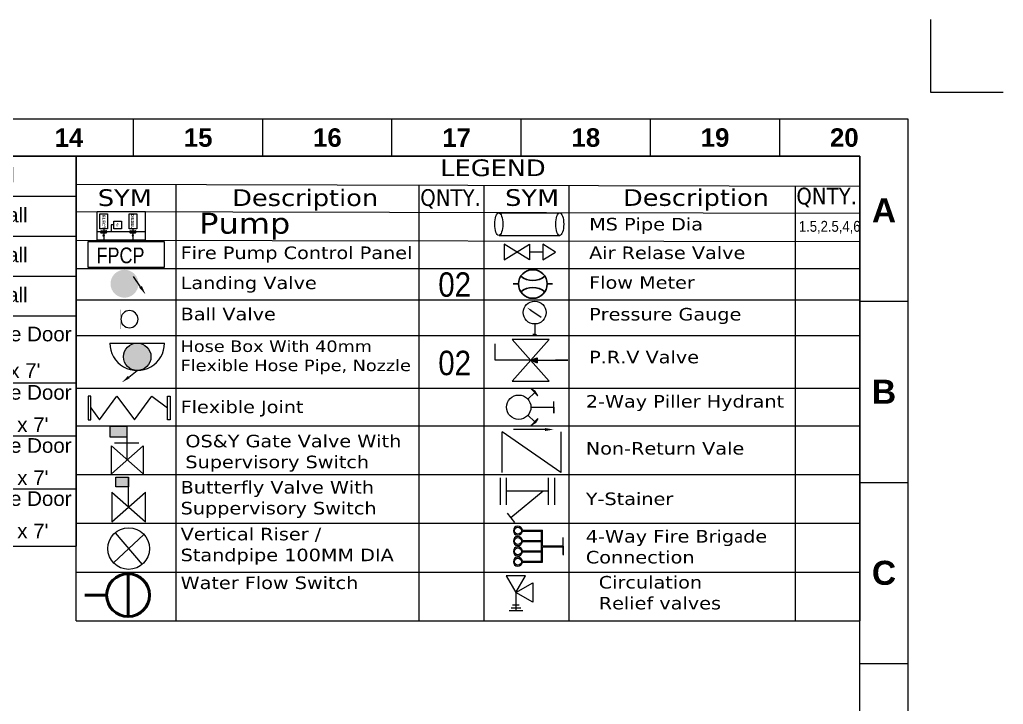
# Model space of a CAD drawing. Header units: inches. Extents: x -98933 to 1585249, y -3352739 to 192771.
# Drawn here: x 39983 to 40947, y 50531 to 51202 of the extents above; entities that cross this region are included whole.
import ezdxf

# ---------------------------------------------------------------- set-up
doc = ezdxf.new("R2010")
doc.units = ezdxf.units.IN
doc.header["$MEASUREMENT"] = 0
doc.linetypes.add('CONTINOUS', pattern=[0])
doc.linetypes.add('DASH', pattern=[0.35, 0.25, -0.1])
doc.layers.get('0').update_dxf_attribs({"lineweight": 0})
doc.layers.get('Defpoints').update_dxf_attribs({"lineweight": 0})
for name, color, linetype in [('8', 7, 'Continuous'), ('bp door', 40, 'Continuous'), ('fire rated wall', 7, 'Continuous'), ('legend', 7, 'Continuous')]:
    doc.layers.add(name, color=color, linetype=linetype)
for name, color, linetype, lineweight in [('DIM', 7, 'Continuous', 0), ('FIRE SCH', 8, 'Continuous', 0), ('FPS- Butterfly Valve', 1, 'Continuous', 25), ('FPS- FBC-2', 1, 'Continuous', 25), ('FPS- Flexible Joint', 1, 'Continuous', 25), ('FPS- Hose Box', 1, 'Continuous', 25), ('FPS- Landing Valve', 1, 'Continuous', 25), ('FPS- Non Ruturn Valve', 1, 'Continuous', 25), ('FPS- OSY Valve', 1, 'Continuous', 25), ('FPS- Pillar Hydrant', 1, 'Continuous', 25), ('FPS- Pressure Gauge', 1, 'Continuous', 25), ('FPS- Pressure Relief Valve', 1, 'Continuous', 25), ('FPS- Riser', 1, 'Continuous', 25), ('FPS- Y-Strainer', 1, 'Continuous', 25), ('Inline', 7, 'Continuous', 0), ('Layer1', 134, 'Continuous', 0), ('OHTDELIVERY', 7, 'Continuous', 0), ('Outline', 7, 'Continuous', 0), ('pipe line', 1, 'Continuous', 25), ('Scale', 7, 'Continuous', 0), ('Scale_Text', 7, 'Continuous', 0), ('Text', 7, 'Continuous', 0), ('Titelblk', 7, 'Continuous', 25), ('TITLE', 7, 'Continuous', 20), ('wall', 7, 'Continuous', 0)]:
    doc.layers.add(name, color=color, linetype=linetype, lineweight=lineweight)
doc.styles.add('legend', font='arial.ttf')
doc.styles.add('new', font='tahoma.ttf', dxfattribs={"width": 1.3})
doc.styles.get("Standard").update_dxf_attribs({"font": 'arialbd.ttf', "height": 24})
doc.styles.add('TX 5', font='ARIALN.TTF')
doc.styles.add('ZIA', font='ARIALN.TTF', dxfattribs={"width": 1.05, "height": 10})

# ---------------------------------------------------------------- blocks, each defined once
blk = doc.blocks.new('gfdf')
at = {"layer": 'fire rated wall'}
h = blk.add_hatch(color=1, dxfattribs=at)
h.dxf.hatch_style = 1
h.paths.add_polyline_path([(9432340, -5613482.8), (9432327.3, -5613470), (9432314.5, -5613482.8)])
h.paths.add_polyline_path([(9432314.5, -5613482.8), (9432327.3, -5613495.5), (9432340, -5613482.8)])
at = {"layer": 'fire rated wall', "color": 1, "elevation": 0}
blk.add_lwpolyline([(9432327.3, -5613495.5), (9432340, -5613482.8), (9432327.3, -5613470), (9432314.5, -5613482.8)], close=True, dxfattribs=at)
blk.add_lwpolyline([(9432284.8, -5613482.8), (9432369.8, -5613482.8)], dxfattribs=at)
blk = doc.blocks.new('bfg')
at = {"layer": 'fire rated wall'}
h = blk.add_hatch(color=1, dxfattribs=at)
h.dxf.hatch_style = 1
h.paths.add_polyline_path([(9432308.7, -5613534.5), (9432321.4, -5613547.3), (9432334.2, -5613534.5)])
h.paths.add_polyline_path([(9432334.2, -5613534.5), (9432321.4, -5613521.8), (9432308.7, -5613534.5)])
h.paths.add_polyline_path([(9432334.2, -5613534.5), (9432359.7, -5613534.5), (9432346.9, -5613521.8)])
h.paths.add_polyline_path([(9432334.2, -5613534.5), (9432346.9, -5613547.3), (9432359.7, -5613534.5)])
at = {"layer": 'fire rated wall', "color": 1, "elevation": 0}
for points in [[(9432321.4, -5613547.3), (9432334.2, -5613534.5), (9432321.4, -5613521.8), (9432308.7, -5613534.5)], [(9432346.9, -5613547.3), (9432359.7, -5613534.5), (9432346.9, -5613521.8), (9432334.2, -5613534.5)]]:
    blk.add_lwpolyline(points, close=True, dxfattribs=at)
blk.add_lwpolyline([(9432291.7, -5613534.5), (9432376.7, -5613534.5)], dxfattribs=at)
blk = doc.blocks.new('gdg')
at = {"layer": 'fire rated wall'}
h = blk.add_hatch(color=1, dxfattribs=at)
h.dxf.hatch_style = 1
h.paths.add_polyline_path([(9432288.4, -5613575.8), (9432298.7, -5613586.1), (9432309, -5613575.8)])
h.paths.add_polyline_path([(9432309, -5613575.8), (9432298.7, -5613565.5), (9432288.4, -5613575.8)])
h.paths.add_polyline_path([(9432309, -5613575.8), (9432329.7, -5613575.8), (9432319.3, -5613565.5)])
h.paths.add_polyline_path([(9432309, -5613575.8), (9432319.3, -5613586.1), (9432329.7, -5613575.8)])
h = blk.add_hatch(color=1, dxfattribs=at)
h.dxf.hatch_style = 1
h.paths.add_polyline_path([(9432329.7, -5613575.8), (9432340, -5613586.1), (9432350.3, -5613575.8)])
h.paths.add_polyline_path([(9432350.3, -5613575.8), (9432340, -5613565.5), (9432329.7, -5613575.8)])
h.paths.add_polyline_path([(9432350.3, -5613575.8), (9432371, -5613575.8), (9432360.7, -5613565.5)])
h.paths.add_polyline_path([(9432350.3, -5613575.8), (9432360.7, -5613586.1), (9432371, -5613575.8)])
at = {"layer": 'fire rated wall', "color": 1, "elevation": 0}
for points in [[(9432298.7, -5613586.1), (9432309, -5613575.8), (9432298.7, -5613565.5), (9432288.4, -5613575.8)], [(9432319.3, -5613586.1), (9432329.7, -5613575.8), (9432319.3, -5613565.5), (9432309, -5613575.8)], [(9432340, -5613586.1), (9432350.3, -5613575.8), (9432340, -5613565.5), (9432329.7, -5613575.8)], [(9432360.7, -5613586.1), (9432371, -5613575.8), (9432360.7, -5613565.5), (9432350.3, -5613575.8)]]:
    blk.add_lwpolyline(points, close=True, dxfattribs=at)
blk.add_lwpolyline([(9432274.6, -5613575.8), (9432382, -5613575.8)], dxfattribs=at)
blk = doc.blocks.new('single door')
at = {"ltscale": 100000}
h = blk.add_hatch(color=1, dxfattribs=at)
h.paths.add_polyline_path([(-35778.42, 23402.04), (-35782.66, 23397.8), (-35778.43, 23393.57), (-35778.42, 23393.59), (-35778.4, 23393.57), (-35774.17, 23397.8)])
h.paths.add_polyline_path([(-35782.66, 23389.34), (-35778.41, 23385.1), (-35774.17, 23389.35), (-35778.4, 23393.57), (-35778.41, 23393.56), (-35778.43, 23393.57)])
at = {"layer": 'bp door', "color": 1}
for points in [[(-35778.41, 23393.56), (-35774.17, 23397.8), (-35778.42, 23402.04), (-35782.66, 23397.8)], [(-35778.41, 23385.1), (-35774.17, 23389.35), (-35778.42, 23393.59), (-35782.66, 23389.34)], [(-35796.82, 23382.41), (-35796.82, 23381.06), (-35773.71, 23381.06), (-35773.71, 23382.41)], [(-35773.71, 23381.74), (-35773.71, 23381.06), (-35775.06, 23381.06), (-35775.06, 23379.94), (-35770.56, 23379.94), (-35770.56, 23381.74)]]:
    blk.add_lwpolyline(points, close=True, dxfattribs=at)
at = {"layer": 'bp door', "color": 1, "linetype": 'DASH'}
blk.add_arc((-35773.97, 23383.34), 22.86, 89.32844, 182.32063, dxfattribs=at)
blk = doc.blocks.new('ghfghfghf')
at = {"ltscale": 100000}
h = blk.add_hatch(color=1, dxfattribs=at)
h.paths.add_polyline_path([(8152.2, 16179.1), (8147.2, 16184.1), (8142.3, 16179.2), (8142.3, 16179.1), (8142.3, 16179.1), (8147.2, 16174.2)])
h.paths.add_polyline_path([(8137.3, 16184.1), (8132.4, 16179.1), (8137.3, 16174.2), (8142.3, 16179.1), (8142.2, 16179.1), (8142.3, 16179.2)])
h = blk.add_hatch(color=1, dxfattribs=at)
h.paths.add_polyline_path([(8162.1, 16179.1), (8157.1, 16184.1), (8152.2, 16179.2), (8152.2, 16179.1), (8152.2, 16179.1), (8157.1, 16174.2)])
h.paths.add_polyline_path([(8147.2, 16184.1), (8142.3, 16179.1), (8147.2, 16174.2), (8152.2, 16179.1), (8152.2, 16179.1), (8152.2, 16179.2)])
at = {"layer": 'bp door', "color": 1}
for points in [[(8117.4, 16220.9), (8114.2, 16220.9), (8114.2, 16166.9), (8117.4, 16166.9)], [(8115.8, 16166.9), (8114.2, 16166.9), (8114.2, 16170.1), (8111.6, 16170.1), (8111.6, 16159.5), (8115.8, 16159.5)], [(8132.4, 16179.1), (8137.3, 16174.2), (8142.3, 16179.1), (8137.3, 16184.1)], [(8142.2, 16179.1), (8147.2, 16174.2), (8152.2, 16179.1), (8147.2, 16184.1)], [(8142.3, 16179.1), (8147.2, 16174.2), (8152.2, 16179.1), (8147.2, 16184.1)], [(8152.2, 16179.1), (8157.1, 16174.2), (8162.1, 16179.1), (8157.1, 16184.1)]]:
    blk.add_lwpolyline(points, close=True, dxfattribs=at)
at = {"layer": 'bp door', "color": 1, "linetype": 'DASH'}
blk.add_arc((8119.6, 16167.5), 53.5, 359.3284, 92.3206, dxfattribs=at)
at = {"layer": 'legend', "lineweight": 9}
for p, q in [((8045.7, 16910.2), (8724.9, 16910.2)), ((8045.7, 16910.2), (8045.7, 16145.8)), ((8234.5, 16910.2), (8234.5, 16145.8)), ((8724.9, 16910.2), (8724.9, 16145.8)), ((8045.7, 16831.8), (8724.9, 16831.8)), ((8045.7, 16753.5), (8724.9, 16753.5)), ((8045.7, 16675.1), (8724.9, 16675.1)), ((8045.7, 16596.8), (8724.9, 16596.8)), ((8045.7, 16465.9), (8724.9, 16465.9)), ((8045.7, 16361.8), (8724.9, 16361.8)), ((8045.7, 16361.8), (8724.9, 16361.8)), ((8045.7, 16257.7), (8724.9, 16257.7)), ((8045.7, 16145.8), (8724.9, 16145.8))]:
    blk.add_line(p, q, dxfattribs=at)
at = {"layer": 'fire rated wall'}
for name, p, xscale, yscale, zscale in [('gfdf', (-15896353.3, 9482147.7), 1.686168369313236, 1.686168369313236, 1.686168369313236), ('bfg', (-15896353.3, 9482147.7), 1.686168369313236, 1.686168369313236, 1.686168369313236), ('bfg', (-12187865.4, 7275001.3), 1.292997314696549, 1.292997314696549, 1.292997314696549), ('bfg', (-12187832.5, 7275001.3), 1.292997314696549, 1.292997314696549, 1.292997314696549), ('gdg', (-15896353.3, 9482069.3), 1.686168369313236, 1.686168369313236, 1.686168369313236)]:
    blk.add_blockref(name, p, dxfattribs=dict(at, xscale=xscale, yscale=yscale, zscale=zscale))
at = {"layer": 'wall', "color": 4, "ltscale": 100000, "yscale": 2.337885828237631}
for p, xscale, zscale, rotation in [((-46548, -67128.8), 2.337885828237631, 2.337885828233579, 270), ((-46591.9, -67244.8), 2.337885828237631, 2.337885828233579, 270), ((62850.2, -67244.8), -2.337885828237631, 2.337885828232837, 90), ((-46591.9, -67349), 2.337885828237631, 2.337885828233579, 270), ((62850.2, -67349), -2.337885828237631, 2.337885828232837, 90)]:
    blk.add_blockref('single door', p, dxfattribs=dict(at, xscale=xscale, zscale=zscale, rotation=rotation))
at = {"layer": 'legend', "style": 'legend'}
for s, p in [('1:0 Hour Rated Wall', (8243.2, 16858.8)), ('2:00 Hour Rated Wall', (8246.4, 16780.4)), ('3:00 Hour Rated Wall', (8246.4, 16702.1)), ('4:00 Hour Rated Wall', (8246.4, 16623.7)), ('2:00 Hour Rated Fire Door', (8243.2, 16547.1)), ("Single Leaf Size: 4' x 7'", (8240.6, 16475.5)), ('2:00 Hour Rated Fire Door', (8243.2, 16432.7)), ("Double Leaf Size: 5' x 7'", (8240.6, 16369.3)), ('2:00 Hour Rated Fire Door', (8243.2, 16328.6)), ("Double Leaf Size: 6' x 7'", (8240.6, 16265.2)), ('3:00 Hour Rated Fire Door', (8243.2, 16224.5)), ("Double Leaf Size: 4' x 7'", (8240.6, 16161.1))]:
    blk.add_text(s, height=28.724, dxfattribs=at).set_placement(p)
blk = doc.blocks.new('PAGE')
at = {"layer": 'Inline', "color": 252, "lineweight": 15}
blk.add_lwpolyline([(178051640.63, 22656441.11), (178051640.63, 22657235.79), (178050505.36, 22657235.79), (178050505.36, 22656441.11)], close=True, dxfattribs=at)
at = {"layer": 'Outline', "color": 252, "lineweight": 15}
for p, q in [((178051662.57, 22657252.66), (178050483.42, 22657252.66)), ((178051662.57, 22656424.24), (178051662.57, 22657252.66))]:
    blk.add_line(p, q, dxfattribs=at)
at = {"layer": 'Scale', "color": 252, "lineweight": 9}
for p, q in [((178051308.99, 22657235.79), (178051308.99, 22657252.66)), ((178051367.98, 22657235.79), (178051367.98, 22657252.66)), ((178051426.98, 22657235.79), (178051426.98, 22657252.66)), ((178051485.98, 22657235.79), (178051485.98, 22657252.66)), ((178051544.98, 22657235.79), (178051544.98, 22657252.66)), ((178051603.97, 22657235.79), (178051603.97, 22657252.66)), ((178051640.63, 22657169.57), (178051662.57, 22657169.57)), ((178051640.63, 22657086.79), (178051662.57, 22657086.79)), ((178051640.63, 22657004.01), (178051662.57, 22657004.01))]:
    blk.add_line(p, q, dxfattribs=at)
at = {"layer": 'Scale_Text', "color": 252, "lineweight": 13, "attachment_point": 5}
for s, insert, char_height, width in [('14', (178051279.49, 22657244.22), 8.435, 2.5102), ('15', (178051338.49, 22657244.22), 8.435, 2.5102), ('16', (178051397.48, 22657244.22), 8.435, 2.5102), ('17', (178051456.48, 22657244.22), 8.435, 2.5102), ('18', (178051515.48, 22657244.22), 8.435, 2.5102), ('19', (178051574.48, 22657244.22), 8.435, 2.5102), ('20', (178051633.47, 22657244.22), 8.435, 2.5102), ('A', (178051651.6, 22657210.97), 10.97, 8.3603), ('B', (178051651.6, 22657128.18), 10.97, 8.3603), ('C', (178051651.6, 22657045.4), 10.97, 8.3603)]:
    blk.add_mtext(s, dxfattribs=dict(at, insert=insert, char_height=char_height, width=width))
blk = doc.blocks.new('Title')
at = {"layer": 'Defpoints', "color": 1, "ltscale": 10}
blk.add_lwpolyline([(-98623, -85271), (-98623, -85371), (-98523, -85371)], dxfattribs=at)
at = {"layer": 'Titelblk', "color": 3, "linetype": 'Continuous', "lineweight": 0, "xscale": 3.014611567961765, "yscale": 3.014611567959946, "zscale": 3.014611567966516}
blk.add_blockref('PAGE', (-536855255.8, -68388224), dxfattribs=at)
blk = doc.blocks.new('FPS- Pressure Relief Valve')
at = {"layer": 'FPS- Pressure Relief Valve', "ltscale": 15}
h = blk.add_hatch(color=256, dxfattribs=at)
h.paths.add_polyline_path([(-4331.85, -12011.46), (-4331.85, -12012.27), (-4334.03, -12011.46)])
h.paths.add_polyline_path([(-4331.85, -12010.65), (-4331.85, -12011.46), (-4334.03, -12011.46)])
for p, q in [((-4345.87, -12011.46), (-4345.87, -12005.91)), ((-4327.84, -12004.47), (-4340.22, -12004.47)), ((-4327.84, -12004.47), (-4340.22, -12018.46)), ((-4340.22, -12004.47), (-4327.84, -12018.46)), ((-4334.03, -12011.46), (-4345.87, -12011.46)), ((-4334.03, -12011.46), (-4331.85, -12010.65)), ((-4334.03, -12011.46), (-4321.57, -12011.46)), ((-4334.03, -12011.46), (-4331.85, -12012.27)), ((-4334.03, -12011.46), (-4331.85, -12012.27)), ((-4331.85, -12010.65), (-4331.85, -12012.27)), ((-4321.57, -12011.46), (-4325.71, -12011.46)), ((-4340.22, -12018.46), (-4327.84, -12018.46))]:
    blk.add_line(p, q, dxfattribs=at)
blk = doc.blocks.new('FPS- Pressure Gauge')
at = {"layer": 'FPS- Pressure Gauge', "color": 7}
blk.add_lwpolyline([(-4336.3, -11954.31), (-4331.7, -11957.45)], dxfattribs=at)
at = {"layer": 'FPS- Pressure Gauge', "color": 1}
for points in [[(-4334.6, -11960.37), (-4334.6, -11965.05)], [(-4334.6, -11965.05), (-4335.45, -11965.05), (-4333.83, -11965.05)]]:
    blk.add_lwpolyline(points, dxfattribs=at)
blk.add_circle((-4334.6, -11955.37), 5.01, dxfattribs=at)
at = {"layer": 'FPS- Pressure Gauge', "color": 7}
blk.add_solid([(-4336.49, -11954.57), (-4337.91, -11953.21), (-4336.12, -11954.04)], dxfattribs=at)
blk = doc.blocks.new('FPS- Non Ruturn Valve')
at = {"layer": 'FPS- Non Ruturn Valve', "color": 1, "ltscale": 2}
for p, q in [((-4341.32, -11946.47), (-4341.32, -11935.64)), ((-4325.74, -11946.47), (-4341.32, -11935.64)), ((-4325.74, -11935.64), (-4325.74, -11946.47))]:
    blk.add_line(p, q, dxfattribs=at)
at = {"layer": 'FPS- Non Ruturn Valve', "color": 7, "lineweight": 5}
blk.add_lwpolyline([(-4330.01, -11935.05), (-4338.35, -11935.05)], dxfattribs=at)
blk.add_solid([(-4330.01, -11934.65), (-4327.64, -11935.05), (-4330.01, -11935.44)], dxfattribs=at)
blk = doc.blocks.new('FPS- Y-Strainer')
at = {"layer": 'FPS- Y-Strainer', "color": 1, "linetype": 'Continuous'}
for p, q in [((-4327.1, -11918.41), (-4329.53, -11915.33)), ((-4339.07, -11925.71), (-4328.32, -11916.87)), ((-4343.02, -11921.2), (-4343.02, -11930.22)), ((-4340.9, -11921.2), (-4340.9, -11930.22)), ((-4326.91, -11921.2), (-4326.91, -11930.22)), ((-4324.8, -11921.2), (-4324.8, -11930.22)), ((-4340.9, -11925.71), (-4326.91, -11925.71))]:
    blk.add_line(p, q, dxfattribs=at)
blk = doc.blocks.new('FLOW MITER')
at = {"color": 1, "lineweight": 30}
for p, q in [((-163218.73, -135017.19), (-163219.31, -135017.19)), ((-163215.04, -135017.19), (-163215.63, -135017.19))]:
    blk.add_line(p, q, dxfattribs=at)
blk.add_circle((-163217.18, -135017.19), 1.55, dxfattribs=at)
for centre, start, end in [((-163217.18, -135014.83), 229.3985, 310.6015), ((-163217.18, -135019.55), 49.3985, 130.6015)]:
    blk.add_arc(centre, 1.99, start, end, dxfattribs=at)
blk = doc.blocks.new('FPS- Pillar Hydrant')
at = {"layer": 'FPS- Pillar Hydrant', "lineweight": 0}
for p, q in [((-4332.11, -11785.13), (-4334.44, -11787.46)), ((-4332.24, -11785.1), (-4333.39, -11783.95)), ((-4333.39, -11783.95), (-4331.04, -11786.3)), ((-4333.39, -11783.95), (-4331.04, -11786.3)), ((-4331.95, -11784.81), (-4333.39, -11783.95)), ((-4331.04, -11786.3), (-4331.95, -11784.81)), ((-4325.55, -11792.25), (-4325.55, -11788.24)), ((-4333.42, -11790.19), (-4325.55, -11790.19)), ((-4325.55, -11790.19), (-4325.55, -11792.25)), ((-4332.11, -11795.24), (-4334.44, -11792.92)), ((-4333.39, -11796.43), (-4331.04, -11794.08)), ((-4333.39, -11796.43), (-4331.04, -11794.08)), ((-4332.24, -11795.27), (-4333.39, -11796.43)), ((-4331.95, -11795.56), (-4333.39, -11796.43)), ((-4331.04, -11794.08), (-4331.95, -11795.56))]:
    blk.add_line(p, q, dxfattribs=at)
blk.add_circle((-4337.58, -11790.19), 4.16, dxfattribs=at)
blk = doc.blocks.new('A$C3D6C2CD6')
at = {"layer": 'pipe line', "color": 1, "lineweight": 0}
for p, q in [((133, 872), (0, 657)), ((266, 657), (133, 872)), ((0, 657), (266, 657)), ((133, 657), (133, 431)), ((266, 0), (0, 431)), ((266, 431), (0, 0)), ((0, 431), (266, 431)), ((0, 0), (266, 0))]:
    blk.add_line(p, q, dxfattribs=at)
blk = doc.blocks.new('FPS- Hose Box')
at = {"layer": 'FPS- Hose Box'}
blk.add_hatch(color=1, dxfattribs=at).paths.add_polyline_path([(-4357.16, -12025.03, -1), (-4357.15, -12009.48, -1)])
at = {"layer": 'FPS- Hose Box', "color": 1, "lineweight": 0}
blk.add_line((-4349.44, -12001.7), (-4349.45, -12032.6), dxfattribs=at)
blk.add_line((-4349.44, -12001.7), (-4349.45, -12032.6), dxfattribs=at)
at = {"layer": 'FPS- Hose Box', "color": 1, "lineweight": 0, "ltscale": 10}
blk.add_lwpolyline([(-4368.62, -12012.36), (-4364.89, -12017.15)], dxfattribs=at)
at = {"layer": 'FPS- Hose Box', "color": 1}
blk.add_circle((-4357.12, -12017.15), 7.77, dxfattribs=at)
at = {"layer": 'FPS- Hose Box', "color": 1, "lineweight": 0}
blk.add_arc((-4349.44, -12017.15), 15.45, 89.9811, 269.9811, dxfattribs=at)
at = {"layer": 'FPS- Hose Box', "color": 1, "lineweight": 0, "ltscale": 10}
blk.add_solid([(-4368, -12011.87), (-4371.56, -12008.59), (-4369.25, -12012.85)], dxfattribs=at)
blk = doc.blocks.new('FPS- Butterfly Valve')
at = {"layer": 'FPS- Butterfly Valve'}
h = blk.add_hatch(color=5, dxfattribs=at)
h.dxf.hatch_style = 1
h.paths.add_polyline_path([(-4333.69, -11862.12), (-4333.69, -11865.64), (-4338.21, -11865.64), (-4338.21, -11862.12)])
at = {"layer": 'FPS- Butterfly Valve', "color": 4}
for p, q in [((-4338.21, -11865.64), (-4338.21, -11862.12)), ((-4338.21, -11862.12), (-4333.69, -11862.12)), ((-4333.69, -11862.12), (-4333.69, -11865.64)), ((-4333.69, -11865.64), (-4338.21, -11865.64))]:
    blk.add_line(p, q, dxfattribs=at)
at = {"layer": 'FPS- Butterfly Valve', "color": 1, "ltscale": 2}
for p, q in [((-4333.69, -11872.71), (-4333.69, -11862.12)), ((-4339.63, -11867.44), (-4339.63, -11877.97)), ((-4339.63, -11867.44), (-4327.75, -11877.97)), ((-4339.63, -11877.97), (-4327.75, -11867.44)), ((-4327.75, -11877.97), (-4327.75, -11867.44))]:
    blk.add_line(p, q, dxfattribs=at)
blk = doc.blocks.new('FPS- OSY Valve')
at = {"lineweight": -2}
h = blk.add_hatch(color=5, dxfattribs=at)
h.dxf.hatch_style = 1
h.paths.add_polyline_path([(-4338.77, -11843.67), (-4338.77, -11846.83), (-4333.36, -11846.83), (-4333.36, -11843.67)])
blk.add_lwpolyline([(-4333.36, -11843.67), (-4338.77, -11843.67), (-4338.77, -11846.83), (-4333.36, -11846.83)], close=True, dxfattribs=at)
at = {"layer": 'FPS- OSY Valve', "color": 1, "ltscale": 2}
for p, q in [((-4333.36, -11854.08), (-4333.36, -11843.66)), ((-4329.73, -11848.86), (-4337.38, -11848.86)), ((-4338.34, -11858.48), (-4338.34, -11849.67)), ((-4328.38, -11849.67), (-4338.34, -11858.48)), ((-4328.38, -11858.48), (-4338.34, -11849.67)), ((-4328.38, -11849.67), (-4328.38, -11858.48))]:
    blk.add_line(p, q, dxfattribs=at)
blk = doc.blocks.new('FPS- Landing Valve')
at = {"layer": 'FPS- Landing Valve'}
blk.add_hatch(color=256, dxfattribs=at).paths.add_polyline_path([(-4327.92, -11820.59, -1), (-4339.41, -11820.59, -1)])
blk.add_line((-4327.05, -11821.85), (-4330, -11817.59), dxfattribs=at)
blk.add_solid([(-4326.52, -11821.51), (-4324.99, -11825.03), (-4327.58, -11822.19)], dxfattribs=at)
blk = doc.blocks.new('FPS- Flexible Joint')
at = {"layer": 'FPS- Flexible Joint', "color": 1}
for points in [[(-4344.79, -11808.38), (-4344.79, -11801.69), (-4345.57, -11801.69), (-4345.57, -11808.38)], [(-4323.19, -11808.38), (-4323.19, -11801.69), (-4322.41, -11801.69), (-4322.41, -11808.38)]]:
    blk.add_lwpolyline(points, close=True, dxfattribs=at)
at = {"layer": 'FPS- Flexible Joint', "color": 1, "lineweight": 5}
blk.add_lwpolyline([(-4344.79, -11805.04), (-4342.33, -11808.38), (-4337.41, -11801.69), (-4332.48, -11808.38), (-4327.56, -11801.69), (-4323.19, -11805.04)], dxfattribs=at)
blk = doc.blocks.new('FPS- FBC-2')
at = {"lineweight": -2, "true_color": 0xed1f24}
h = blk.add_hatch(color=240, dxfattribs=at)
h.dxf.hatch_style = 1
h.paths.add_polyline_path([(-4334.74, -11771.09), (-4339.69, -11771.09, 16.474806), (-4339.69, -11771.36), (-4335.01, -11771.36), (-4335.01, -11773.64), (-4339.69, -11773.64, 16.474806), (-4339.69, -11773.91), (-4335.01, -11773.91), (-4335.01, -11776.2), (-4339.69, -11776.2, 16.474806), (-4339.69, -11776.47), (-4335.01, -11776.47), (-4335.01, -11778.75), (-4339.69, -11778.75, 16.474806), (-4339.69, -11779.02), (-4334.74, -11779.02), (-4334.74, -11775.19), (-4329.62, -11775.19), (-4329.62, -11775.05), (-4329.62, -11774.92), (-4334.74, -11774.92)])
h.paths.add_polyline_path([(-4339.95, -11771.22, -1), (-4341.65, -11771.22, -1)], flags=16)
h.paths.add_polyline_path([(-4339.95, -11773.78, -1), (-4341.65, -11773.78, -1)], flags=16)
h.paths.add_polyline_path([(-4339.95, -11776.33, -1), (-4341.65, -11776.33, -1)], flags=16)
h.paths.add_polyline_path([(-4339.95, -11778.88, -1), (-4341.65, -11778.88, -1)], flags=16)
at = {"layer": 'FPS- FBC-2', "color": 1}
for p, q in [((-4339.69, -11771.09), (-4334.74, -11771.09)), ((-4339.69, -11771.36), (-4335.01, -11771.36)), ((-4335.01, -11773.64), (-4335.01, -11771.36)), ((-4334.74, -11774.92), (-4334.74, -11771.09)), ((-4329.62, -11777.12), (-4329.62, -11772.86)), ((-4339.69, -11773.64), (-4335.01, -11773.64)), ((-4339.69, -11773.91), (-4335.01, -11773.91)), ((-4335.01, -11776.2), (-4335.01, -11773.91)), ((-4334.74, -11774.92), (-4329.62, -11774.92)), ((-4334.74, -11775.19), (-4329.62, -11775.19)), ((-4334.74, -11779.02), (-4334.74, -11775.19)), ((-4329.62, -11775.05), (-4329.62, -11777.24)), ((-4339.69, -11776.2), (-4335.01, -11776.2)), ((-4339.69, -11776.47), (-4335.01, -11776.47)), ((-4335.01, -11778.75), (-4335.01, -11776.47)), ((-4339.69, -11778.75), (-4335.01, -11778.75)), ((-4339.69, -11779.02), (-4334.74, -11779.02))]:
    blk.add_line(p, q, dxfattribs=at)
for centre in [(-4340.8, -11771.22), (-4340.8, -11773.78), (-4340.8, -11776.33), (-4340.8, -11778.88)]:
    blk.add_circle(centre, 0.849, dxfattribs=at)
for centre in [(-4340.8, -11771.22), (-4340.8, -11773.78), (-4340.8, -11776.33), (-4340.8, -11778.88)]:
    blk.add_arc(centre, 1.12, 6.947, 353.053, dxfattribs=at)
blk = doc.blocks.new('FPS- Riser')
at = {"layer": 'FPS- Riser'}
for p, q in [((-4337.14, -11756.34), (-4330.43, -11764.15)), ((-4330.01, -11756.75), (-4337.56, -11763.74))]:
    blk.add_line(p, q, dxfattribs=at)
blk.add_circle((-4333.78, -11760.24), 5.15, dxfattribs=at)
blk = doc.blocks.new('ball.v')
at = {"color": 7, "linetype": 'ByBlock', "lineweight": 13, "const_width": 1}
for points in [[(387146, 646537), (387146, 646995), (387395, 646995)], [(386990, 646537), (386990, 646888)], [(387302, 646537), (387302, 646888)], [(386990, 646713), (386687, 646713)], [(387302, 646713), (387601, 646713)]]:
    blk.add_lwpolyline(points, dxfattribs=at)
at = {"color": 7, "linetype": 'CONTINOUS'}
blk.add_circle((387146, 646713), 156, dxfattribs=at)
blk = doc.blocks.new('FPS- Fire Pump-2')
at = {"layer": 'OHTDELIVERY'}
for p, q in [((-4383.48, -11919.58), (-4383.48, -11900.37)), ((-4383.48, -11900.37), (-4350.35, -11900.37)), ((-4350.35, -11919.58), (-4350.35, -11900.37)), ((-4371.96, -11909.46), (-4373.84, -11909.46)), ((-4373.84, -11909.46), (-4373.84, -11914.19)), ((-4350.35, -11914.19), (-4383.48, -11914.19)), ((-4380.47, -11913.41), (-4377.44, -11913.41)), ((-4380.28, -11914.96), (-4377.64, -11914.96)), ((-4378.96, -11912.01), (-4378.96, -11916.36)), ((-4360.55, -11913.41), (-4357.53, -11913.41)), ((-4360.36, -11914.96), (-4357.72, -11914.96)), ((-4359.04, -11912.01), (-4359.04, -11916.36)), ((-4359.04, -11912.01), (-4359.04, -11916.36)), ((-4383.48, -11919.58), (-4350.35, -11919.58)), ((-4378.42, -11916.36), (-4379.49, -11916.36)), ((-4379.49, -11916.36), (-4378.42, -11917.11)), ((-4378.42, -11916.36), (-4379.49, -11917.11)), ((-4378.42, -11917.11), (-4379.49, -11917.11)), ((-4378.96, -11917.11), (-4378.96, -11919.58)), ((-4358.51, -11916.36), (-4359.57, -11916.36)), ((-4359.57, -11916.36), (-4358.51, -11917.11)), ((-4358.51, -11916.36), (-4359.57, -11917.11)), ((-4358.51, -11917.11), (-4359.57, -11917.11)), ((-4359.04, -11917.11), (-4359.04, -11919.58))]:
    blk.add_line(p, q, dxfattribs=at)
for points in [[(-4381.56, -11901.82), (-4376.35, -11901.82), (-4376.35, -11912.01), (-4381.56, -11912.01)], [(-4361.65, -11901.82), (-4356.43, -11901.82), (-4356.43, -11912.01), (-4361.65, -11912.01)], [(-4371.96, -11906.92), (-4366.74, -11906.92), (-4366.74, -11912.01), (-4371.96, -11912.01)]]:
    blk.add_lwpolyline(points, close=True, dxfattribs=at)
for centre in [(-4378.96, -11914.19), (-4359.04, -11914.19)]:
    blk.add_circle(centre, 0.777, dxfattribs=at)
for centre, start, end in [((-4380.37, -11914.19), 97.21694, 277.21694), ((-4377.54, -11914.19), 262.78306, 82.78306), ((-4360.46, -11914.19), 97.21694, 277.21694), ((-4357.62, -11914.19), 262.78306, 82.78306)]:
    blk.add_arc(centre, 0.783, start, end, dxfattribs=at)
at = {"layer": 'OHTDELIVERY', "char_height": 2, "attachment_point": 1}
for s, insert, rotation in [('DIESEL', (-4358.27, -11901.97), 270), ('ELECT', (-4377.98, -11902.67), 270), ('J', (-4368.76, -11910.48), 180)]:
    blk.add_mtext_dynamic_manual_height_columns(s, width=1.5931, gutter_width=35, heights=[0], dxfattribs=dict(at, insert=insert, rotation=rotation))
blk = doc.blocks.new('sswy')
at = {"color": 1, "lineweight": 50}
for p, q in [((-252678.3, 148551), (-252678.3, 148476.4)), ((-252715.6, 148513.7), (-252753.9, 148513.7))]:
    blk.add_line(p, q, dxfattribs=at)
blk.add_circle((-252678.3, 148513.7), 37.3, dxfattribs=at)
blk = doc.blocks.new('P.R.V')
at = {"layer": 'FIRE SCH', "color": 1}
for p, q in [((145871.8, 36731.9), (145941.7, 36731.9)), ((145881.8, 36717.1), (145931.7, 36717.1)), ((145889.9, 36702.4), (145923.5, 36702.4)), ((145906.7, 36638.4), (145906.7, 36731.9)), ((145857.5, 36553.1), (145956, 36553.1))]:
    blk.add_line(p, q, dxfattribs=at)
blk.add_lwpolyline([(145821.4, 36589.2), (145821.4, 36687.7), (145906.7, 36638.4)], close=True, dxfattribs=at)
blk.add_lwpolyline([(145956, 36553.1), (145906.7, 36638.4), (145857.5, 36553.1)], dxfattribs=at)

msp = doc.modelspace()

# ---------------------------------------------------------------- linework, layer by layer
at = {"layer": '8', "color": 7, "lineweight": -3}
for p, q in [((40038.33, 50613.3), (40038.33, 51068.66)), ((40038.33, 51068.66), (40806.22, 51068.66)), ((40806.22, 51068.66, 25.42), (40806.22, 50613.3, -9.17)), ((40038.19, 51041.02), (40806.22, 51039.26, 23.18)), ((40135.97, 51040.8, 37.3), (40135.97, 50613.3, 1.55)), ((40374.16, 51040.25, 37.25), (40374.16, 50613.3, 1.55)), ((40437.78, 51040.11, 26.16), (40437.78, 50613.3, -9.53)), ((40520.9, 51039.92, 37.22), (40520.9, 50613.3, 1.55)), ((40742.61, 51039.41, 37.08), (40742.61, 50613.3, 1.94)), ((40038.33, 51014.41), (40806.22, 51012.8, 21.18)), ((40038.33, 50986.38), (40806.22, 50984.94, 19.06)), ((40038.33, 50958.36), (40360.68, 50958.36)), ((40038.33, 50958.36), (40806.22, 50958.36)), ((40038.25, 50927.65), (40806.22, 50927.65)), ((40038.33, 50892.94), (40806.22, 50892.94)), ((40038.33, 50841.07), (40806.22, 50841.07)), ((40038.33, 50804.26), (40806.22, 50804.26)), ((40038.33, 50756.52), (40806.22, 50756.52)), ((40038.33, 50708.78), (40806.22, 50708.78)), ((40038.33, 50661.04), (40806.22, 50661.04)), ((40038.33, 50613.3, -9.53), (40806.22, 50613.3, -9.53))]:
    msp.add_line(p, q, dxfattribs=at)
at = {"layer": '8', "color": 1, "lineweight": -3}
for p, q in [((40452.43, 51012.93), (40512.1, 51012.92)), ((40452.95, 50990.95), (40512.32, 50990.95))]:
    msp.add_line(p, q, dxfattribs=at)
at = {"layer": '8', "color": 7, "lineweight": -3}
msp.add_lwpolyline([(40050.34, 50984.9), (40124.48, 50984.9), (40124.48, 50959.38), (40050.34, 50959.38)], close=True, dxfattribs=at)
at = {"layer": '8', "color": 1, "lineweight": -3}
for centre in [(40452.43, 51001.94), (40512.1, 51001.92)]:
    msp.add_ellipse(centre, major_axis=(0, -10.99), ratio=0.357077, dxfattribs=at)

# ---------------------------------------------------------------- block references
at = {"layer": '8', "color": 7, "xscale": 1.432914262841223, "yscale": 1.432914262833947, "zscale": 1.432914262845475}
msp.add_blockref('FPS- Fire Pump-2', (46340.11, 68066.43), dxfattribs=at)
at = {"layer": '8', "color": 7, "lineweight": -3}
for name, p, xscale, yscale, zscale, rotation in [('A$C3D6C2CD6', (40457.62, 50982.21), 0.05780043260165257, 0.05780043260165257, 0.05780043246313937, 270), ('FPS- Hose Box', (19254.88, 58429.29), 1.734466602811153, 1.734466603353212, 1.734466604055161, 90), ('FPS- Y-Strainer', (27752.48, 15715.62), 2.936891442839624, 2.936891443740024, 2.936891444933494, 180)]:
    msp.add_blockref(name, p, dxfattribs=dict(at, xscale=xscale, yscale=yscale, zscale=zscale, rotation=rotation))
for name, p, xscale, yscale, zscale in [('FPS- Landing Valve', (50404.01, 79087.83), 2.380951706227279, 2.38095170696397, 2.380951707928045), ('FLOW MITER', (1517029.14, 1272375.64), 9.046494846028509, 9.046494846028509, 9.046494845894827), ('FPS- Pressure Gauge', (50158.34, 77588.41), 2.231054305035286, 2.231054305706493, 2.231054306622887), ('FPS- Pressure Relief Valve', (53168.55, 86024.05), 2.926830543339747, 2.926830544223776, 2.926830545433987), ('FPS- Pillar Hydrant', (52915.98, 84647.2), 2.868879256542641, 2.868879255838692, 2.868879257052825), ('FPS- Flexible Joint', (55124.59, 91772.8), 3.46893320563322, 3.468933206706424, 3.468933208106005), ('FPS- OSY Valve', (53662.3, 87902.57), 3.132395383192488, 3.132395384156553, 3.132395385426644), ('FPS- Non Ruturn Valve', (56457.14, 94790.95), 3.685806409001088, 3.6858064101325, 3.68580641162615), ('FPS- Butterfly Valve', (52082.59, 83580.8), 2.767350290767354, 2.767350291611365, 2.767350292738538), ('FPS- FBC-2', (57684.12, 97379.04), 3.96539178292187, 3.96539178412786, 3.965391785734081), ('FPS- Riser', (57274.98, 97317.99), 3.96539178292187, 3.96539178412786, 3.965391785734081)]:
    msp.add_blockref(name, p, dxfattribs=dict(at, xscale=xscale, yscale=yscale, zscale=zscale))
at = {"layer": '8', "color": 7, "linetype": 'Continuous', "lineweight": 9, "xscale": -0.05387782076650183, "yscale": 0.05387782059187884, "zscale": 0.05387782070053504}
msp.add_blockref('ball.v', (60949.19, 16065.31), dxfattribs=at)
at = {"layer": '8', "color": 7, "lineweight": -2, "xscale": 0.561866742780694, "yscale": 0.5618667427697801, "zscale": 0.5618667427730379}
msp.add_blockref('sswy', (182060.79, -32806.58), dxfattribs=at)
at = {"layer": 'DIM', "linetype": 'ByBlock', "lineweight": 5, "xscale": 0.1929886679918127, "yscale": 0.192988667931786, "zscale": 0.1929886679855493, "rotation": 180}
msp.add_blockref('P.R.V', (68627.6, 57711.7, 9698090.81), dxfattribs=at)
at = {"layer": 'Layer1', "color": 1, "xscale": 0.5, "yscale": 0.5, "zscale": 0.5}
msp.add_blockref('ghfghfghf', (35675.9, 42613.58), dxfattribs=at)
at = {"layer": 'TITLE', "xscale": 0.7117836411125609, "yscale": 0.7117836411125609, "zscale": 0.7117836352222188}
msp.add_blockref('Title', (111073.72, 111896.87), dxfattribs=at)

# ---------------------------------------------------------------- texts
at = {"layer": '8', "color": 7, "lineweight": -3, "style": 'TX 5'}
msp.add_text('FPCP', height=15.391, dxfattribs=at).set_placement((40058.35, 50963.65, 92.46))
at = {"layer": '8', "color": 7, "ltscale": 100000, "attachment_point": 1, "style": 'new'}
for s, insert, char_height, width in [('{\\C256;LEGEND}', (40395.12, 51065.4, 5.4), 16.3692, 168.4851), ('{\\C256;SYM}', (40059.6, 51036.14, 5.4), 16.3692, 168.4851), ('{\\C256;Description}', (40191.26, 51036.14, 5.4), 16.3692, 168.4851), ('{\\W1;\\C256;QNTY.}', (40375.49, 51036.25, 53.79), 16.3692, 57.8173), ('{\\C256;SYM}', (40458.6, 51036.25, 42.72), 16.3692, 57.8173), ('{\\C256;Description}', (40574.12, 51036.25, 42.72), 16.3692, 168.4851), ('{\\W1;\\C256;QNTY.}', (40743.93, 51037.7, 53.79), 16.3692, 57.8173), ('{\\C256;Pump}', (40158.88, 51013.13, 37.32), 20.4615, 99.4063), ('{\\C256;MS Pipe Dia}', (40540.93, 51008.11, 39.14), 12.2769, 232.7529), ('{\\C256;Fire Pump Control Panel}', (40140.75, 50980.08, 37.32), 12.2769, 232.7529), ('{\\C256;Air Relase Valve}', (40540.93, 50980.08, 5.4), 12.2769, 232.7529), ('{\\C256;Landing Valve}', (40140.75, 50950.62, 37.32), 12.2769, 232.7529), ('{\\C256;Flow Meter}', (40540.93, 50950.96, 5.4), 12.2769, 232.7529), ('{\\C256;Ball Valve}', (40140.75, 50920.03, 7.41), 12.2769, 232.7529), ('{\\C256;Pressure Gauge}', (40540.93, 50919.84, 5.4), 12.2769, 232.7529), ('{\\C256;Hose Box With 40mm Flexible Hose Pipe, Nozzle}', (40140.75, 50887.95, 7.41), 11.2538, 232.1413), ('{\\C256;P.R.V Valve}', (40540.93, 50877.87, 5.4), 12.2769, 232.7529), ('{\\C256;2-Way Piller Hydrant}', (40537.68, 50834.48, 7.41), 12.2769, 232.7529), ('{\\C256;Flexible Joint}', (40140.75, 50829.06, 7.41), 12.2769, 232.7529), ('{\\C256;OS&Y Gate Valve With Supervisory Switch}', (40145.43, 50795.55, 7.41), 12.2769, 232.7529), ('{\\C256;Non-Return Vale}', (40537.68, 50788.4, 7.41), 12.2769, 232.7529), ('{\\C256;Butterfly Valve With Suppervisory Switch}', (40140.75, 50750.26, 7.41), 12.2769, 232.7529), ('{\\C256;Y-Stainer}', (40537.68, 50738.96, 7.41), 12.2769, 199.7907), ('{\\C256;Vertical Riser / Standpipe 100MM DIA}', (40140.75, 50704.39, 7.41), 12.2769, 232.7529), ('{\\C256;4-Way Fire Brig\\W1;a\\W1.3;de Connection}', (40537.68, 50702.19, 7.41), 12.2769, 232.7529), ('{\\C256;Water Flow Switch}', (40140.75, 50656.65, 8.95), 12.2769, 232.7529), ('\\pi-8,l8,t8;Circulation \\PRelief valves', (40550.35, 50657.16, 1462261.85), 12.2769, 232.7529)]:
    msp.add_mtext(s, dxfattribs=dict(at, insert=insert, char_height=char_height, width=width))
at = {"layer": 'Text', "lineweight": -2, "ltscale": 10, "attachment_point": 1, "style": 'ZIA'}
for s, insert, char_height, width in [('{\\C6;1.5,2.5,4,6}', (40746.41, 51005.13, 14.16), 10.6161, 17.5369), ('{\\C6;02}', (40393.19, 50954.76, -9.91), 23.945, 39.5558), ('{\\C6;02}', (40393.19, 50877.89, -9.91), 23.945, 39.5558)]:
    msp.add_mtext(s, dxfattribs=dict(at, insert=insert, char_height=char_height, width=width))

doc.saveas('drawing.dxf')
